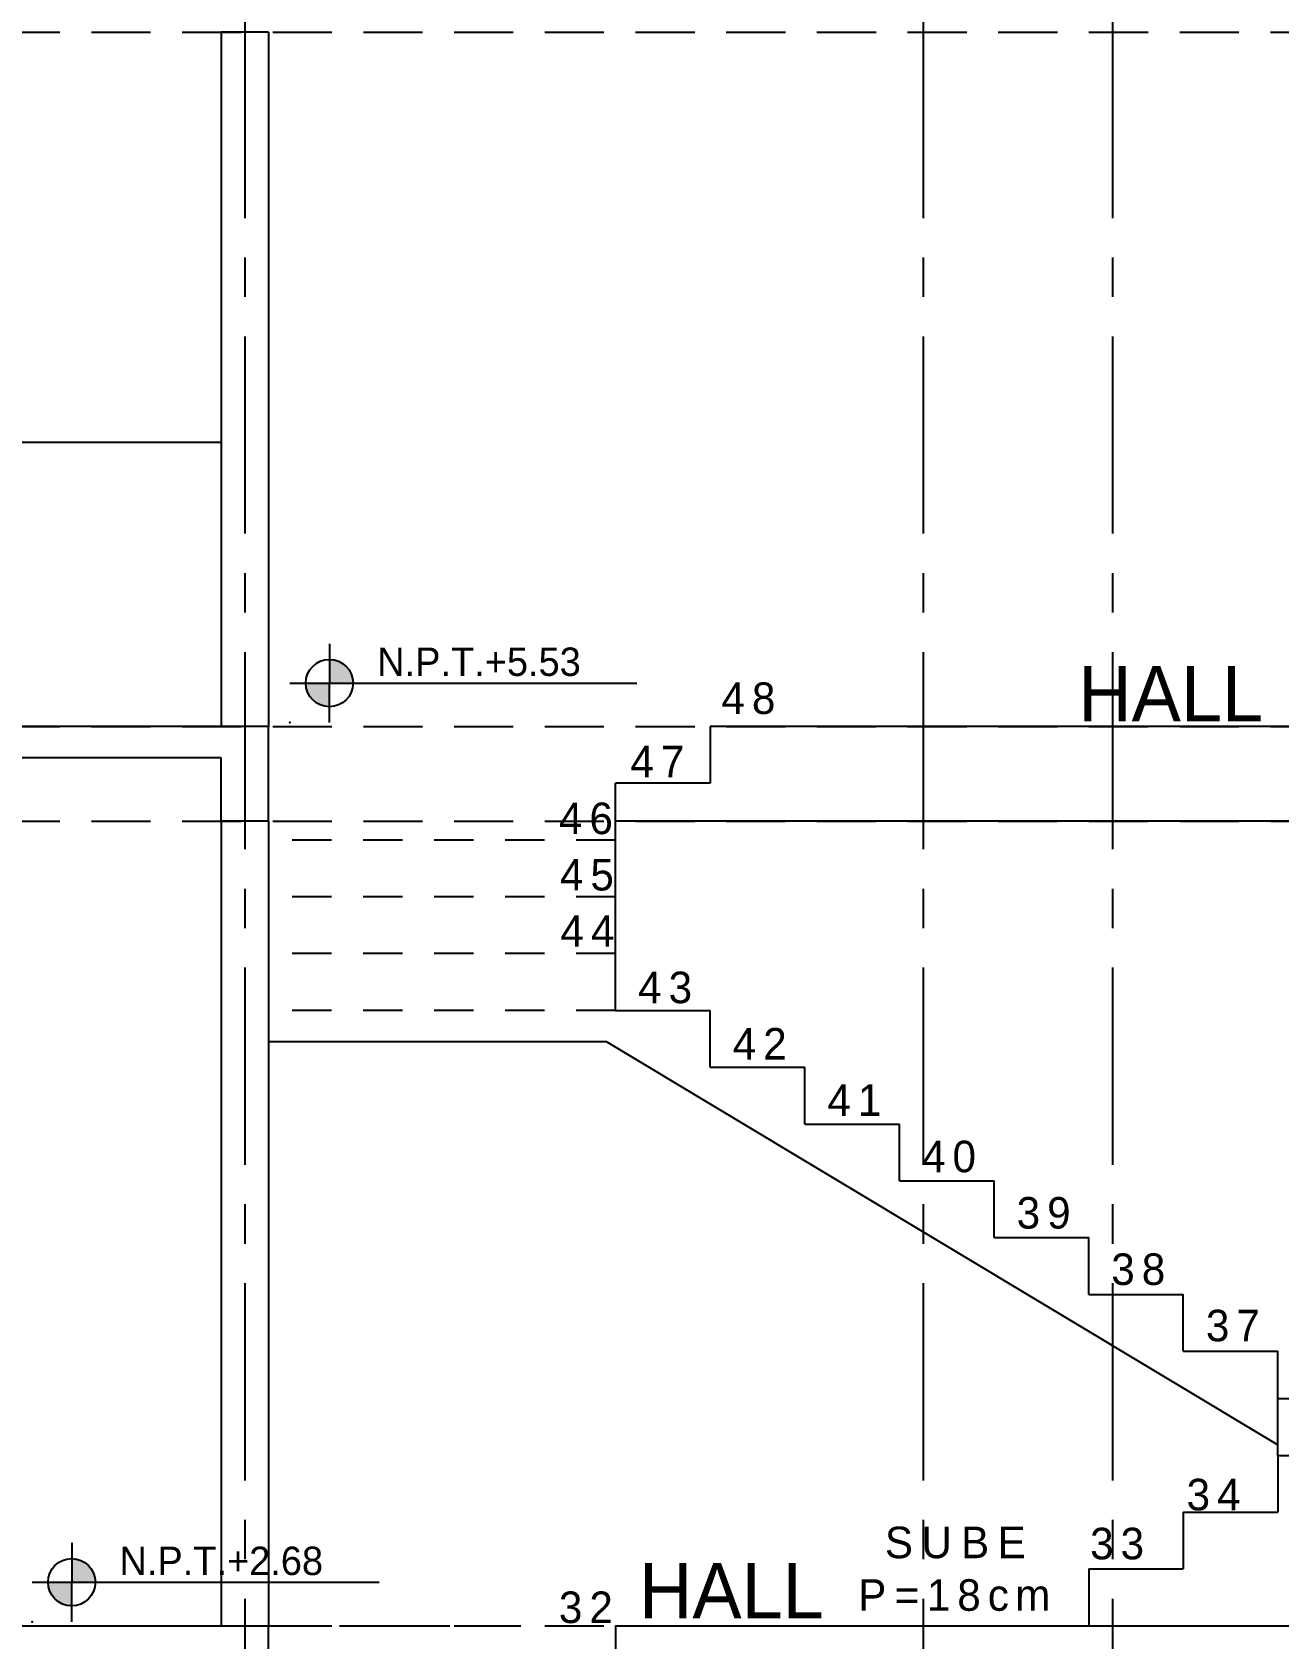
# Model space of a CAD drawing. Header units: metres. Extents: x -58 to 722, y -1100 to 345.
# Drawn here: x 203.38 to 207.33, y -483.39 to -478.29 of the extents above; entities that cross this region are included whole.
import ezdxf
from ezdxf.enums import TextEntityAlignment as Align

# ---------------------------------------------------------------- set-up
doc = ezdxf.new("R2010")
doc.units = ezdxf.units.M
doc.header["$MEASUREMENT"] = 0
for name, pattern in [('CENTER2', [1.125, 0.75, -0.125, 0.125, -0.125]), ('CENTERX2', [4, 2.5, -0.5, 0.5, -0.5]), ('HIDDEN2', [0.1875, 0.125, -0.0625])]:
    doc.linetypes.add(name, pattern=pattern)
doc.layers.get('0').update_dxf_attribs({"color": 255})
for name, color, linetype in [('A-INDICADORES', 149, 'Continuous'), ('A-TEXTOS', 131, 'Continuous'), ('FSR_ARQ_007PROYECCIONES', 200, 'HIDDEN2'), ('FSR_ARQ_009ESCALERA', 40, 'Continuous'), ('FSR_ARQ_010MUROBAJO', 33, 'Continuous'), ('FSR_ARQ_014TEXTOS', 142, 'Continuous'), ('FSR_ARQ_016EJES', 135, 'CENTER2'), ('LOSA', 1, 'Continuous')]:
    doc.layers.add(name, color=color, linetype=linetype)
doc.styles.add('ESPACIOS', font='GOTHIC.TTF')

# ---------------------------------------------------------------- blocks, each defined once
blk = doc.blocks.new('ARP-NPT')
h = blk.add_hatch(color=256)
edge = h.paths.add_edge_path()
edge.add_ellipse((4.547473508864641e-13, 0), major_axis=(0.0530330085889924, 0.05303300858899069), ratio=0.9999999999999806, start_angle=314.99999999999943, end_angle=405.00000000000057, ccw=False)
edge.add_line((0.07500000009332553, 0), (-1.256356130241443e-13, 1.186550859046596e-15))
edge.add_line((4.547473508864641e-13, 0), (4.559339017455107e-13, 0.07500000009345113))
edge = h.paths.add_edge_path()
edge.add_line((-0.07500000009360974, 0), (-1.585814812798958e-13, -1.186550859046596e-15))
edge.add_line((4.547473508864641e-13, 0), (4.535608000274175e-13, -0.07500000009345113))
edge.add_ellipse((4.547473508864641e-13, 0), major_axis=(0.0530330085889924, 0.05303300858899069), ratio=0.9999999999999806, start_angle=134.9999999999994, end_angle=225.0000000000006, ccw=False)
for p, q in [((4.547473508864641e-13, 0.125), (4.547473508864641e-13, 0)), ((-0.1249999999995453, 0), (0.9750000000004775, 0)), ((1.023181539494544e-12, -0.125), (4.547473508864641e-13, 0))]:
    blk.add_line(p, q)
blk.add_circle((4.547473508864641e-13, 0), 0.075)
blk.add_point((-0.1249999999995453, -0.125))
at = {"layer": 'A-TEXTOS', "style": 'ESPACIOS'}
blk.add_attdef('N.P.T.', text='', height=0.09, dxfattribs=at).set_placement((0.4740896149224341, 0.02276895428546766), align=Align.CENTER)

msp = doc.modelspace()

# ---------------------------------------------------------------- linework, layer by layer
at = {"layer": 'FSR_ARQ_007PROYECCIONES', "ltscale": 1.5}
for p, q in [((193.7923337008389, -478.2945746559278), (216.1628913770188, -478.2945746559278)), ((193.7923337008389, -480.4945746559276), (216.1628913770188, -480.4945746559277)), ((193.7923337008389, -480.7945746559277), (216.1628913770188, -480.7945746559278)), ((193.7923337008389, -483.3445746559275), (216.1628913770188, -483.3445746559276))]:
    msp.add_line(p, q, dxfattribs=at)
at = {"layer": 'FSR_ARQ_007PROYECCIONES'}
for p, q in [((205.2289502034322, -480.8545746559274), (204.1289502034321, -480.8545746559274)), ((205.2289502034322, -481.0345746559274), (204.1289502034321, -481.0345746559275)), ((205.2289502034322, -481.2145746559273), (204.1289502034321, -481.2145746559273)), ((205.2289502034322, -481.3945746559274), (204.1289502034321, -481.3945746559274)), ((204.1289502034321, -483.3445746559274), (205.2289502034322, -483.3445746559274)), ((205.2289502034322, -483.3445746559274), (205.2289502034322, -483.8802889416417))]:
    msp.add_line(p, q, dxfattribs=at)
at = {"layer": 'FSR_ARQ_009ESCALERA', "ltscale": 0.005}
for p, q in [((205.5289502034323, -480.4945746559273), (205.5289502034323, -480.6745746559274)), ((205.2289502034322, -481.3945746559274), (205.2289502034322, -480.6745746559274)), ((205.5289502034322, -480.6745746559274), (205.2289502034322, -480.6745746559274)), ((205.2289502034322, -481.3945746559274), (205.5289502034322, -481.3945746559274)), ((205.5289502034322, -481.5745746559272), (205.5289502034322, -481.3945746559274)), ((205.5289502034322, -481.5745746559272), (205.8289502034322, -481.5745746559273)), ((205.8289502034322, -481.7545746559274), (205.8289502034322, -481.5745746559273)), ((205.8289502034322, -481.7545746559274), (206.1289502034322, -481.7545746559274)), ((206.1289502034322, -481.9345746559273), (206.1289502034322, -481.7545746559273)), ((206.1289502034322, -481.9345746559273), (206.4289502034322, -481.9345746559273)), ((206.4289502034322, -482.1145746559274), (206.4289502034322, -481.9345746559273)), ((206.4289502034322, -482.1145746559274), (206.7289502034322, -482.1145746559273)), ((206.7289502034322, -482.2945746559275), (206.7289502034322, -482.1145746559273)), ((206.7289502034322, -482.2945746559274), (207.0289502034321, -482.2945746559274)), ((207.0289502034322, -482.4745746559273), (207.0289502034322, -482.2945746559274)), ((207.0289502034322, -482.4745746559273), (207.3289502034322, -482.4745746559273)), ((207.3289502034322, -482.8045746559274), (207.3289502034322, -482.4745746559273)), ((207.3289502034322, -482.6245746559274), (207.3289502034322, -482.4745746559273)), ((207.3289502034322, -482.6245746559274), (208.4289502034322, -482.6245746559274)), ((207.3289502034322, -482.8045746559275), (207.3289502034322, -482.9845746559273)), ((207.3289502034322, -482.8045746559274), (208.4289502034322, -482.8045746559274)), ((207.0289502034321, -482.9845746559272), (207.3289502034322, -482.9845746559272)), ((207.0289502034321, -482.9845746559273), (207.0289502034321, -483.1645746559274)), ((206.7289502034322, -483.1645746559274), (207.0289502034321, -483.1645746559274)), ((206.7289502034322, -483.1645746559274), (206.7289502034322, -483.3445746559274))]:
    msp.add_line(p, q, dxfattribs=at)
at = {"layer": 'FSR_ARQ_010MUROBAJO', "ltscale": 0.005}
for p, q in [((203.978950203432, -478.2945746559277), (203.978950203432, -480.4945746559275)), ((204.1289502034322, -478.2945746559277), (204.1289502034321, -480.4945746559276)), ((203.978950203432, -479.5945746559277), (200.0289502034321, -479.5945746559277)), ((208.4289502034322, -480.4945746559277), (205.5289502034322, -480.4945746559273)), ((203.978950203432, -480.7945746559277), (203.978950203432, -483.3445746559274)), ((204.1289502034321, -480.7945746559276), (204.1289502034321, -483.3445746559274)), ((208.4289502034322, -480.7945746559277), (205.2289502034322, -480.7945746559271)), ((205.2289502034322, -483.3445746559274), (208.4289502034322, -483.3445746559274))]:
    msp.add_line(p, q, dxfattribs=at)
at = {"layer": 'FSR_ARQ_016EJES', "linetype": 'CENTERX2', "ltscale": 0.25}
for p, q in [((204.053950203432, -475.2588264987578), (204.053950203432, -489.2592501135166)), ((206.203950203432, -475.2588264987578), (206.203950203432, -489.2592501135166)), ((206.8039502034245, -475.2588264987578), (206.8039502034245, -489.2592501135166))]:
    msp.add_line(p, q, dxfattribs=at)
at = {"layer": 'LOSA', "ltscale": 0.005}
for p, q in [((204.1289502034322, -478.2945746559277), (203.978950203432, -478.2945746559277)), ((204.1289502034321, -480.4945746559276), (200.0289502034321, -480.4945746559277)), ((204.1289502034321, -480.7945746559276), (204.1289502034321, -480.4945746559275)), ((203.978950203432, -480.5945746559277), (200.1789502034322, -480.5945746559277)), ((203.978950203432, -480.7945746559277), (203.978950203432, -480.5945746559277)), ((204.1289502034321, -480.7945746559276), (203.978950203432, -480.7945746559277)), ((205.2012518069375, -481.4945746559274), (204.1289502034321, -481.4945746559275)), ((205.2012518069375, -481.4945746559274), (207.3289502034322, -482.7711936938243)), ((199.4289502034322, -483.3445746559274), (204.1289502034321, -483.3445746559274)), ((204.1289502034321, -483.6445746559276), (204.1289502034321, -483.3445746559274))]:
    msp.add_line(p, q, dxfattribs=at)

# ---------------------------------------------------------------- block references
at = {"layer": 'A-INDICADORES'}
for p, values in [((204.3219099263902, -480.3574052911305), {'N.P.T.': 'N.P.T.+5.53'}), ((203.5048605885095, -483.2065068833591), {'N.P.T.': 'N.P.T.+2.68'})]:
    msp.add_blockref('ARP-NPT', p, dxfattribs=at).add_auto_attribs(values)

# ---------------------------------------------------------------- texts
at = {"layer": 'FSR_ARQ_014TEXTOS', "style": 'ESPACIOS'}
for s, width, gutter_width, insert, char_height, attachment_point in [('HALL', 0.846152269103416, 0.5249999999999999, (207.281525920703, -480.4785323956455), 0.175, 9), ('{\\T1.3;48}', 0.8744601906119556, 0.75, (205.5646328207724, -480.3551321816369), 0.1, 1), ('{\\T1.3;47}', 0.8744601906119556, 0.75, (205.2760820382343, -480.5559124401351), 0.1, 1), ('{\\T1.3;46}', 0.8744601906119556, 0.75, (205.0493353469381, -480.7359124401352), 0.1, 1), ('{\\T1.3;45}', 0.8744601906119556, 0.75, (205.0526471015754, -480.9144838687067), 0.1, 1), ('{\\T1.3;44}', 0.8744601906119556, 0.75, (205.0542990456941, -481.0930552972781), 0.1, 1), ('{\\T1.3;43}', 0.8744601906119556, 0.75, (205.3005532445522, -481.2716267258494), 0.1, 1), ('{\\T1.3;42}', 0.8744601906119556, 0.75, (205.6005532445523, -481.4501981544207), 0.1, 1), ('{\\T1.3;41}', 0.8744601906119556, 0.75, (205.9005532445522, -481.6287695829923), 0.1, 1), ('{\\T1.3;40}', 0.8744601906119556, 0.75, (206.2005532445523, -481.8073410115638), 0.1, 1), ('{\\T1.3;39}', 0.8744601906119556, 0.75, (206.5005532445522, -481.9859124401352), 0.1, 1), ('{\\T1.3;38}', 0.8744601906119556, 0.75, (206.8005532445522, -482.1644838687065), 0.1, 1), ('{\\T1.3;37}', 0.8744601906119556, 0.75, (207.1005532445523, -482.3430552972781), 0.1, 1), ('{\\T1.3;34}', 0.8744601906119556, 0.75, (207.0392593791446, -482.8787695829923), 0.1, 1), ('\\pxqc;{\\T1.3;SUBE\\PP=18cm}', 3.17699011874447, 0.75, (204.7310009098745, -483.0303729816769), 0.1, 1), ('{\\T1.3;33}', 0.8744601906119556, 0.75, (206.7335213937535, -483.0339436310466), 0.1, 1), ('HALL', 0.846152269103416, 0.5249999999999999, (205.8889288129881, -483.3209476884831), 0.175, 9), ('{\\T1.3;32}', 0.8744601906119556, 0.75, (205.0493353469382, -483.2359124401349), 0.1, 1)]:
    msp.add_mtext_dynamic_manual_height_columns(s, width=width, gutter_width=gutter_width, heights=[0], dxfattribs=dict(at, insert=insert, char_height=char_height, attachment_point=attachment_point))

doc.saveas('drawing.dxf')
